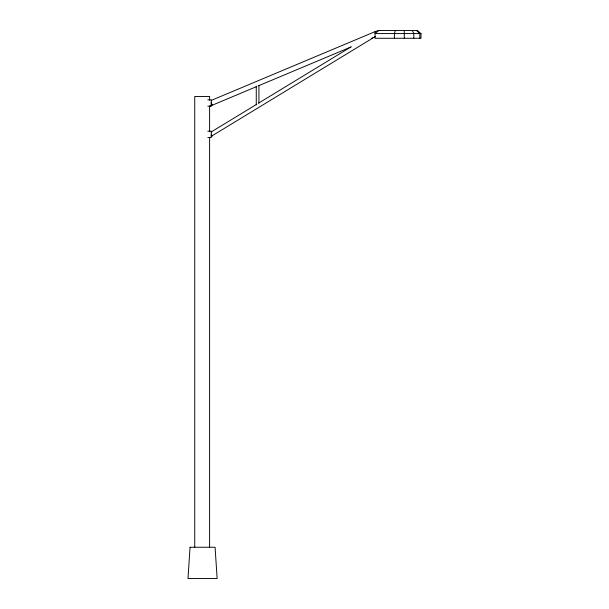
<?xml version="1.0" encoding="UTF-8"?>
<svg xmlns="http://www.w3.org/2000/svg" width="609" height="609" viewBox="0 0 609 609"><rect width="100%" height="100%" fill="white"/><g stroke="black" fill="none" stroke-linecap="round" stroke-linejoin="round"><path stroke-width="0.91" d="M395.37 30.45L394.404 33.579L394.404 38.276M378.821 30.45L375.045 33.579L421.002 33.579L421.002 38.276L375.045 38.276L375.045 31.645L378.821 30.45L417.127 30.45L421.002 33.579M211.27 134.711L212.229 135.746L375.045 36.7M211.27 135.244L211.734 134.947M211.27 135.7L211.94 135.282M211.27 136.051L212.229 135.746L211.27 136.347M211.27 136.271L212.198 135.693M211.27 131.925L256.777 104.238M258.399 103.248L350.738 47.06M211.27 103.697L211.27 102.342M211.27 104.322L211.749 104.116L211.521 103.591M211.27 104.862L211.947 104.573L211.749 104.116M211.27 105.281L211.947 104.573M211.27 100.409L375.045 31.645M256.869 86.478L210.303 106.05L212.092 104.923M258.612 85.74L351.408 46.786M371.543 38.337L375.045 36.867M207.814 99.838L211.27 99.838L211.27 106.149L207.814 106.149M207.814 131.217L211.27 131.217L211.27 137.527L207.814 137.527M416.427 30.45L419.822 33.579L419.822 38.276M412.308 30.45L413.8 33.579L413.8 38.276M404.269 30.45L404.285 38.276M258.924 85.313L258.924 102.99M256.26 86.151L256.26 104.877M209.61 100.272L209.61 96.473L194.743 96.473L194.743 547.247M209.61 105.981L209.61 131.658M209.61 137.368L209.61 547.247M190.046 547.247L187.998 578.55L217.139 578.55L215.084 547.247L190.046 547.247"/></g></svg>
